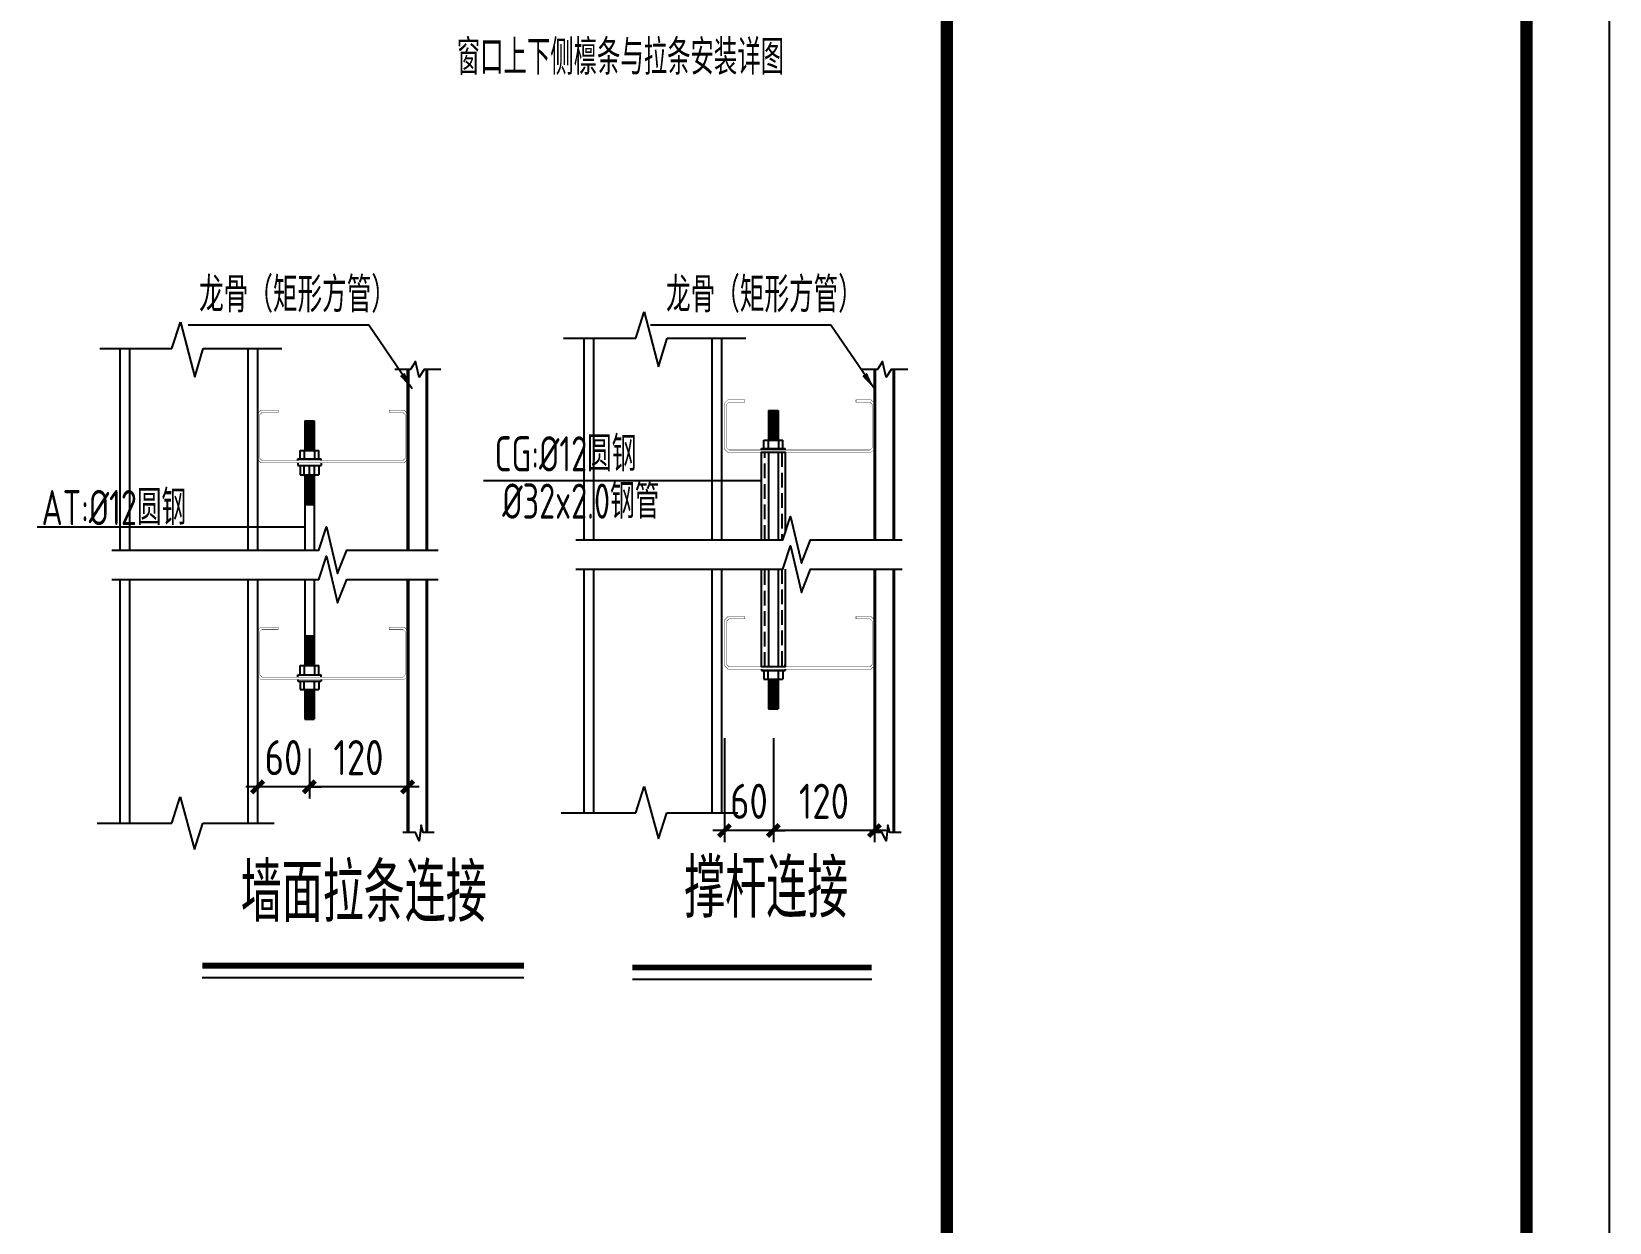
# Model space of a CAD drawing. Extents: x -89996 to 1006241, y -2176 to 440573.
# Drawn here: x 645472 to 672407, y 41034 to 61371 of the extents above; entities that cross this region are included whole.
import ezdxf
from ezdxf.enums import TextEntityAlignment as Align

# ---------------------------------------------------------------- set-up
doc = ezdxf.new("R2010")
doc.units = 0
doc.header["$LTSCALE"] = 1000
doc.header["$MEASUREMENT"] = 0
doc.linetypes.add('DASH', pattern=[0.35, 0.25, -0.1])
for name, color, linetype in [('AXIS', 3, 'Continuous'), ('BEAM', 4, 'Continuous'), ('GZ', 50, 'Continuous'), ('LT', 27, 'Continuous'), ('PUB_TITLE', 4, 'Continuous'), ('PZ', 202, 'Continuous'), ('TEXT', 7, 'Continuous'), ('THIN', 7, 'Continuous'), ('细实线', 6, 'Continuous')]:
    doc.layers.add(name, color=color, linetype=linetype)
doc.styles.add('_TCH_DIM_T3', font='SIMPLEX', dxfattribs={"width": 0.705882, "bigfont": 'GBCBIG'})
doc.styles.add('TSSD_Dimension', font='Tssdeng.shx', dxfattribs={"width": 0.8, "bigfont": 'hztxt.shx'})
doc.styles.add('TSSD_Label', font='tssdeng.shx', dxfattribs={"width": 0.7, "bigfont": 'hztxt.shx'})
doc.styles.add('标准字体', font='tssdeng.shx', dxfattribs={"width": 0.7, "bigfont": 'tssdchn.shx'})
doc.dimstyles.new('TCH-200-1', dxfattribs={"dimtxt": 595, "dimasz": 200, "dimexe": 500, "dimexo": 600, "dimgap": 252.5, "dimtad": 1, "dimdec": 0, "dimzin": 0, "dimdsep": 46, "dimtxsty": '_TCH_DIM_T3', "dimblk": 'ARCHTICK', "dimcen": 0.09, "dimclrd": 3, "dimclre": 3, "dimclrt": 7, "dimazin": 2, "dimtfac": 1, "dimtdec": 0, "dimtix": 1, "dimtmove": 2, "dimatfit": 3, "dimfxl": 0, "dimtolj": 1, "dimtzin": 0, "dimarcsym": 0})
doc.dimstyles.new('TSSD_20_200', dxfattribs={"dimtxt": 600, "dimasz": 200, "dimexe": 200, "dimexo": 500, "dimgap": 200, "dimtad": 1, "dimdec": 0, "dimlfac": 0.05, "dimzin": 0, "dimdsep": 46, "dimtxsty": 'TSSD_Dimension', "dimblk": 'ARCHTICK', "dimblk1": 'ARCHTICK', "dimblk2": 'ARCHTICK', "dimcen": 0, "dimdle": 200, "dimclrt": 7, "dimadec": 0, "dimazin": 0, "dimtfac": 1, "dimtdec": 0, "dimtix": 1, "dimtmove": 2, "dimatfit": 3, "dimfxl": 0, "dimtolj": 1, "dimtzin": 0, "dimarcsym": 0})

# ---------------------------------------------------------------- blocks, each defined once
blk = doc.blocks.new('_ArchTick')
at = {"color": 0, "linetype": 'ByBlock', "const_width": 0.4}
blk.add_lwpolyline([(-0.5, -0.5), (0.5, 0.5)], dxfattribs=at)
blk = doc.blocks.new('*D458')
at = {"layer": 'AXIS', "color": 0, "linetype": 'ByBlock', "lineweight": -2, "transparency": 16777216}
for p, q in [((649330, 49126), (649330, 48272)), ((650215, 49126), (650215, 48272)), ((649330, 48472), (649130, 48472)), ((650215, 48472), (649330, 48472)), ((650215, 48472), (650415, 48472))]:
    blk.add_line(p, q, dxfattribs=at)
at = {"layer": 'Defpoints', "color": 0, "linetype": 'ByBlock', "transparency": 16777216}
for p in [(649330, 49626), (650215, 49626, 2889), (649330, 48472)]:
    blk.add_point(p, dxfattribs=at)
at = {"layer": 'AXIS', "color": 0, "linetype": 'ByBlock', "lineweight": -2, "transparency": 16777216, "xscale": 200, "yscale": 200, "zscale": 200}
blk.add_blockref('_ArchTick', (649330, 48472), dxfattribs=at)
at = {"layer": 'AXIS', "color": 0, "linetype": 'ByBlock', "lineweight": -2, "transparency": 16777216, "xscale": 200, "yscale": 200, "zscale": 200, "rotation": 180}
blk.add_blockref('_ArchTick', (650215, 48472), dxfattribs=at)
at = {"layer": 'AXIS', "color": 7, "linetype": 'ByBlock', "transparency": 16777216, "insert": (649773, 48972), "char_height": 600, "attachment_point": 5, "style": 'TSSD_Dimension'}
blk.add_mtext('\\A1;60', dxfattribs=at)
blk = doc.blocks.new('*D459')
at = {"layer": 'AXIS', "color": 0, "linetype": 'ByBlock', "lineweight": -2, "transparency": 16777216}
for p, q in [((650215, 49126), (650215, 48272)), ((651890, 49033), (651890, 48272)), ((652090, 48472), (650015, 48472))]:
    blk.add_line(p, q, dxfattribs=at)
at = {"layer": 'Defpoints', "color": 0, "linetype": 'ByBlock', "transparency": 16777216}
for p in [(650215, 49626, 2889), (651890, 49533), (650215, 48472)]:
    blk.add_point(p, dxfattribs=at)
at = {"layer": 'AXIS', "color": 0, "linetype": 'ByBlock', "lineweight": -2, "transparency": 16777216, "xscale": 200, "yscale": 200, "zscale": 200, "rotation": 180}
blk.add_blockref('_ArchTick', (650215, 48472), dxfattribs=at)
at = {"layer": 'AXIS', "color": 0, "linetype": 'ByBlock', "lineweight": -2, "transparency": 16777216, "xscale": 200, "yscale": 200, "zscale": 200}
blk.add_blockref('_ArchTick', (651890, 48472), dxfattribs=at)
at = {"layer": 'AXIS', "color": 7, "linetype": 'ByBlock', "transparency": 16777216, "insert": (651053, 48972), "char_height": 600, "attachment_point": 5, "style": 'TSSD_Dimension'}
blk.add_mtext('\\A1;120', dxfattribs=at)
blk = doc.blocks.new('*D460')
at = {"layer": 'AXIS', "color": 0, "linetype": 'ByBlock', "lineweight": -2, "transparency": 16777216}
for p, q in [((658135, 49305), (658135, 47526)), ((659860, 49212), (659860, 47526)), ((660060, 47726), (657935, 47726))]:
    blk.add_line(p, q, dxfattribs=at)
at = {"layer": 'Defpoints', "color": 0, "linetype": 'ByBlock', "transparency": 16777216}
for p in [(658135, 49805, 2889), (659860, 49712), (658135, 47726)]:
    blk.add_point(p, dxfattribs=at)
at = {"layer": 'AXIS', "color": 0, "linetype": 'ByBlock', "lineweight": -2, "transparency": 16777216, "xscale": 200, "yscale": 200, "zscale": 200, "rotation": 180}
blk.add_blockref('_ArchTick', (658135, 47726), dxfattribs=at)
at = {"layer": 'AXIS', "color": 0, "linetype": 'ByBlock', "lineweight": -2, "transparency": 16777216, "xscale": 200, "yscale": 200, "zscale": 200}
blk.add_blockref('_ArchTick', (659860, 47726), dxfattribs=at)
at = {"layer": 'AXIS', "color": 7, "linetype": 'ByBlock', "transparency": 16777216, "insert": (658998, 48226), "char_height": 600, "attachment_point": 5, "style": 'TSSD_Dimension'}
blk.add_mtext('\\A1;120', dxfattribs=at)
blk = doc.blocks.new('*D461')
at = {"layer": 'AXIS', "color": 0, "linetype": 'ByBlock', "lineweight": -2, "transparency": 16777216}
for p, q in [((657300, 49305), (657300, 47526)), ((658135, 49305), (658135, 47526)), ((657300, 47726), (657100, 47726)), ((658135, 47726), (657300, 47726)), ((658135, 47726), (658335, 47726))]:
    blk.add_line(p, q, dxfattribs=at)
at = {"layer": 'Defpoints', "color": 0, "linetype": 'ByBlock', "transparency": 16777216}
for p in [(657300, 49805), (658135, 49805), (657300, 47726)]:
    blk.add_point(p, dxfattribs=at)
at = {"layer": 'AXIS', "color": 0, "linetype": 'ByBlock', "lineweight": -2, "transparency": 16777216, "xscale": 200, "yscale": 200, "zscale": 200}
blk.add_blockref('_ArchTick', (657300, 47726), dxfattribs=at)
at = {"layer": 'AXIS', "color": 0, "linetype": 'ByBlock', "lineweight": -2, "transparency": 16777216, "xscale": 200, "yscale": 200, "zscale": 200, "rotation": 180}
blk.add_blockref('_ArchTick', (658135, 47726), dxfattribs=at)
at = {"layer": 'AXIS', "color": 7, "linetype": 'ByBlock', "transparency": 16777216, "insert": (657718, 48226), "char_height": 600, "attachment_point": 5, "style": 'TSSD_Dimension'}
blk.add_mtext('\\A1;60', dxfattribs=at)
blk = doc.blocks.new('A$C767023C3')
at = {"layer": 'PUB_TITLE', "const_width": 106}
blk.add_lwpolyline([(-4949, 0), (0, 0), (0, -40586), (-4949, -40586)], close=True, dxfattribs=at)

msp = doc.modelspace()

# ---------------------------------------------------------------- linework, layer by layer
for p, q in [((650055.21, 54216.32, 2889.46), (650375.21, 54216.32, 2889.46)), ((650055.21, 54073.53, 2889.46), (650055.21, 54216.32, 2889.46)), ((650126.04, 54216.32, 2889.46), (650126.04, 54073.53, 2889.46)), ((650304.38, 54216.32, 2889.46), (650304.38, 54073.53, 2889.46)), ((650375.21, 54073.53, 2889.46), (650375.21, 54216.32, 2889.46)), ((657974.67, 54251.3, 2889.46), (657974.67, 54394.89, 2889.46)), ((657974.67, 54394.89, 2889.46), (658294.67, 54394.89, 2889.46)), ((658045.51, 54394.89, 2889.46), (658045.51, 54251.3, 2889.46)), ((658223.84, 54394.89, 2889.46), (658223.84, 54251.3, 2889.46)), ((658294.67, 54251.3, 2889.46), (658294.67, 54394.89, 2889.46)), ((650015.21, 54073.53, 2889.46), (650415.21, 54073.53, 2889.46)), ((650015.21, 54046.87, 2889.46), (650015.21, 54073.53, 2889.46)), ((650015.21, 54007.66, 2889.46), (650015.21, 53962.99, 2889.46)), ((650015.21, 53962.99, 2889.46), (650415.21, 53962.99, 2889.46)), ((650055.21, 53962.99, 2889.46), (650055.21, 53802.99, 2889.46)), ((650126.04, 53802.99, 2889.46), (650126.04, 53962.99, 2889.46)), ((650215.21, 53802.99, 2889.46), (650215.21, 53962.99, 2889.46)), ((650304.38, 53802.99, 2889.46), (650304.38, 53962.99, 2889.46)), ((650375.21, 53962.99, 2889.46), (650375.21, 53802.99, 2889.46)), ((650415.21, 54046.87, 2889.46), (650415.21, 54073.53, 2889.46)), ((650415.21, 54007.66, 2889.46), (650415.21, 53962.99, 2889.46)), ((650055.21, 53802.99, 2889.46), (650375.21, 53802.99, 2889.46)), ((650015.21, 50386.13, 2889.46), (650415.21, 50386.13, 2889.46)), ((650015.21, 50343.46, 2889.46), (650015.21, 50386.13, 2889.46)), ((650055.21, 50546.13, 2889.46), (650375.21, 50546.13, 2889.46)), ((650055.21, 50386.13, 2889.46), (650055.21, 50546.13, 2889.46)), ((650126.04, 50546.13, 2889.46), (650126.04, 50386.13, 2889.46)), ((650304.38, 50546.13, 2889.46), (650304.38, 50386.13, 2889.46)), ((650375.21, 50386.13, 2889.46), (650375.21, 50546.13, 2889.46)), ((650415.21, 50343.46, 2889.46), (650415.21, 50386.13, 2889.46)), ((657934.67, 50484.7, 2889.46), (657934.67, 50458.03, 2889.46)), ((657934.67, 50458.03, 2889.46), (658334.67, 50458.03, 2889.46)), ((657974.67, 50458.03, 2889.46), (657974.67, 50311.37, 2889.46)), ((658045.51, 50311.37, 2889.46), (658045.51, 50458.03, 2889.46)), ((658223.84, 50311.37, 2889.46), (658223.84, 50458.03, 2889.46)), ((658294.67, 50458.03, 2889.46), (658294.67, 50311.37, 2889.46)), ((658334.67, 50484.7, 2889.46), (658334.67, 50458.03, 2889.46)), ((650015.21, 50306.13, 2889.46), (650015.21, 50279.46, 2889.46)), ((650015.21, 50279.46, 2889.46), (650415.21, 50279.46, 2889.46)), ((650055.21, 50279.46, 2889.46), (650055.21, 50132.8, 2889.46)), ((650055.21, 50132.8, 2889.46), (650375.21, 50132.8, 2889.46)), ((650126.04, 50132.8, 2889.46), (650126.04, 50279.46, 2889.46)), ((650304.38, 50132.8, 2889.46), (650304.38, 50279.46, 2889.46)), ((650375.21, 50279.46, 2889.46), (650375.21, 50132.8, 2889.46)), ((650415.21, 50306.13, 2889.46), (650415.21, 50279.46, 2889.46)), ((657974.67, 50311.37, 2889.46), (658294.67, 50311.37, 2889.46))]:
    msp.add_line(p, q)
for points in [[(654762.05, 52691.52), (655242.05, 52691.52), (658297.96, 52691.52), (658425.96, 53091.52), (658615.26, 52292.52), (658771.56, 52691.52), (659041.13, 52691.52), (660333.82, 52691.52)], [(646842.59, 52512.95), (647322.59, 52512.95), (650378.5, 52512.95), (650506.5, 52912.95), (650695.8, 52113.95), (650852.1, 52512.95), (651121.66, 52512.95), (652414.36, 52512.95)], [(654762.05, 52190.95), (655242.05, 52190.95), (658297.96, 52190.95), (658425.96, 52590.95), (658615.26, 51791.96), (658771.56, 52190.95), (659041.13, 52190.95), (660333.82, 52190.95)], [(646842.59, 52012.38), (647322.59, 52012.38), (650378.5, 52012.38), (650506.5, 52412.38), (650695.8, 51613.39), (650852.1, 52012.38), (651121.66, 52012.38), (652414.36, 52012.38)]]:
    msp.add_lwpolyline(points)
at = {"color": 3, "const_width": 100}
for points in [[(648384.71, 45418.09), (653876.68, 45418.09)], [(655729.95, 45388.86), (659815.57, 45388.86)]]:
    msp.add_lwpolyline(points, dxfattribs=at)
at = {"color": 3}
for points in [[(648384.71, 45218.09), (653876.68, 45218.09)], [(655729.95, 45188.86), (659815.57, 45188.86)]]:
    msp.add_lwpolyline(points, dxfattribs=at)
at = {"layer": 'AXIS', "linetype": 'ByBlock'}
for p, q in [((653187.59, 53706.5, 1290.31), (657934.67, 53706.5)), ((650135.21, 52906.05, 2889.46), (645570.1, 52906.05, 26976.83))]:
    msp.add_line(p, q, dxfattribs=at)
at = {"layer": 'BEAM', "linetype": 'ByBlock'}
for p, q in [((654737.23, 56134.74), (654900.56, 56134.74)), ((646817.76, 55956.17), (646981.1, 55956.17))]:
    msp.add_line(p, q, dxfattribs=at)
at = {"layer": 'GZ'}
for p, q in [((655788.79, 56134.74), (655931.71, 56583.9)), ((655931.71, 56583.9), (656176.71, 55645.47)), ((647869.33, 55956.17), (648012.24, 56405.33)), ((648012.24, 56405.33), (648257.24, 55466.9)), ((654554.43, 56134.74), (655788.79, 56134.74)), ((654900.56, 56134.74), (654900.56, 52691.52)), ((655063.89, 56134.74), (655063.89, 52691.52)), ((656176.71, 55645.47), (656319.62, 56134.74)), ((656319.62, 56134.74), (657663.81, 56134.74)), ((657086.32, 56134.74), (657086.32, 52691.52)), ((657249.65, 56134.74), (657249.65, 52691.52)), ((646634.97, 55956.17), (647869.33, 55956.17)), ((646981.1, 55956.17), (646981.1, 52512.95)), ((647144.43, 55956.17), (647144.43, 52512.95)), ((648257.24, 55466.9), (648400.16, 55956.17)), ((648400.16, 55956.17), (649744.35, 55956.17)), ((649166.85, 55956.17), (649166.85, 52512.95)), ((649330.19, 55956.17), (649330.19, 52512.95)), ((646981.1, 52012.38), (646981.1, 47852.77)), ((647144.43, 52012.38), (647144.43, 47852.77)), ((649166.85, 52012.38), (649166.85, 47852.77)), ((649330.19, 52012.38), (649330.19, 47852.77)), ((654900.56, 52190.95), (654900.56, 48031.34)), ((655063.89, 52190.95), (655063.89, 48031.34)), ((657086.32, 52190.95), (657086.32, 48031.34)), ((657249.65, 52190.95), (657249.65, 48031.34)), ((647865.89, 47852.77), (648008.81, 48301.94)), ((648008.81, 48301.94), (648253.81, 47403.61)), ((655785.35, 48031.34), (655928.27, 48480.51)), ((655928.27, 48480.51), (656173.27, 47582.17)), ((654514.38, 48031.34), (655785.35, 48031.34)), ((656173.27, 47582.17), (656316.19, 48031.34)), ((656316.19, 48031.34), (657531.03, 48031.34)), ((646594.92, 47852.77), (647865.89, 47852.77)), ((648253.81, 47403.61), (648396.73, 47852.77)), ((648396.73, 47852.77), (649611.57, 47852.77))]:
    msp.add_line(p, q, dxfattribs=at)
at = {"layer": 'LT'}
for points in [[(652459.46, 55598.19), (652174.76, 55598.19), (652091.22, 55467.88), (652027.38, 55737.44), (651943.54, 55598.19), (651675.94, 55598.19)], [(651890.18, 52512.95), (651890.18, 55598.19)], [(651910.18, 52512.95), (651910.18, 55598.19)], [(652207.65, 55598.19), (652207.65, 52512.95)], [(652227.65, 55598.19), (652227.65, 52512.95)], [(660429.65, 55598.19), (660144.94, 55598.19), (660061.4, 55467.88), (659997.56, 55737.44), (659913.72, 55598.19), (659646.13, 55598.19)], [(659860.37, 52691.52), (659860.37, 55598.19)], [(659880.37, 52691.52), (659880.37, 55598.19)], [(660177.83, 55598.19), (660177.83, 52691.52)], [(660197.83, 55598.19), (660197.83, 52691.52)], [(651890.18, 47690.49), (651890.18, 52012.38)], [(651910.18, 47690.49), (651910.18, 52012.38)], [(652207.65, 52012.38), (652207.65, 47690.49)], [(652227.65, 52012.38), (652227.65, 47690.49)], [(659860.37, 47690.49), (659860.37, 52190.95)], [(659880.37, 47690.49), (659880.37, 52190.95)], [(660177.83, 52190.95), (660177.83, 47690.49)], [(660197.83, 52190.95), (660197.83, 47690.49)], [(652347.46, 47690.49), (652155.01, 47690.49), (652120.46, 47820.8), (652090.41, 47551.24), (652023.98, 47690.49), (651809.02, 47690.49)], [(660317.64, 47690.49), (660125.19, 47690.49), (660090.64, 47820.8), (660060.59, 47551.24), (659994.17, 47690.49), (659779.21, 47690.49)]]:
    msp.add_lwpolyline(points, dxfattribs=at)
at = {"layer": 'LT', "linetype": 'ByBlock', "const_width": 6.4}
for points in [[(659545.54, 55043.83), (659545.54, 55082.23), (659802.77, 55082.23), (659860.37, 55024.63), (659860.37, 54243.83), (659802.77, 54186.23), (657357.97, 54186.23), (657300.37, 54243.83), (657300.37, 55024.63), (657357.97, 55082.23), (657650.04, 55082.23), (657650.04, 55043.83), (657377.17, 55043.83), (657338.77, 55005.43), (657338.77, 54263.03), (657377.17, 54224.63), (659783.57, 54224.63), (659821.97, 54263.03), (659821.97, 55005.43), (659783.57, 55043.83), (659597.03, 55043.83)], [(651575.36, 54865.26), (651575.36, 54903.66), (651832.58, 54903.66), (651890.18, 54846.06), (651890.18, 54065.26), (651832.58, 54007.66), (649387.79, 54007.66), (649330.19, 54065.26), (649330.19, 54846.06), (649387.79, 54903.66), (649679.86, 54903.66), (649679.86, 54865.26), (649406.99, 54865.26), (649368.59, 54826.86), (649368.59, 54084.46), (649406.99, 54046.06), (651813.38, 54046.06), (651851.78, 54084.46), (651851.78, 54826.86), (651813.38, 54865.26), (651626.84, 54865.26)], [(651575.36, 51162.66), (651575.36, 51201.06), (651832.58, 51201.06), (651890.18, 51143.46), (651890.18, 50362.66), (651832.58, 50305.06), (649387.79, 50305.06), (649330.19, 50362.66), (649330.19, 51143.46), (649387.79, 51201.06), (649679.86, 51201.06), (649679.86, 51162.66), (649406.99, 51162.66), (649368.59, 51124.26), (649368.59, 50381.86), (649406.99, 50343.46), (651813.38, 50343.46), (651851.78, 50381.86), (651851.78, 51124.26), (651813.38, 51162.66), (651626.84, 51162.66)], [(659545.54, 51341.23), (659545.54, 51379.63), (659802.77, 51379.63), (659860.37, 51322.03), (659860.37, 50541.23), (659802.77, 50483.63), (657357.97, 50483.63), (657300.37, 50541.23), (657300.37, 51322.03), (657357.97, 51379.63), (657650.04, 51379.63), (657650.04, 51341.23), (657377.17, 51341.23), (657338.77, 51302.83), (657338.77, 50560.43), (657377.17, 50522.03), (659783.57, 50522.03), (659821.97, 50560.43), (659821.97, 51302.83), (659783.57, 51341.23), (659597.03, 51341.23)]]:
    msp.add_lwpolyline(points, close=True, dxfattribs=at)
at = {"layer": 'PUB_TITLE'}
msp.add_lwpolyline([(553607.21, -2176.39), (672407.21, -2176.39), (672407.21, 81823.61), (553607.21, 81823.61)], close=True, dxfattribs=at)
at = {"layer": 'PUB_TITLE', "const_width": 212.12}
msp.add_lwpolyline([(557142.57, -762.25), (557142.57, 80409.47), (670993.07, 80409.47), (670993.07, -762.25)], close=True, dxfattribs=at)
at = {"layer": 'PZ'}
for p, q in [((650135.21, 54722.99, 2889.46), (650135.21, 54216.32, 2889.46)), ((650135.21, 54703.58, 2889.46), (650281.82, 54722.99, 2889.46)), ((650135.21, 54722.99, 2889.46), (650295.21, 54722.99, 2889.46)), ((650135.21, 54682.39, 2889.46), (650295.21, 54703.58, 2889.46)), ((650135.21, 54661.21, 2889.46), (650295.21, 54682.39, 2889.46)), ((650295.21, 54722.99, 2889.46), (650295.21, 54216.32, 2889.46)), ((658054.67, 54901.56, 2889.46), (658214.67, 54901.56, 2889.46)), ((658054.67, 54882.14, 2889.46), (658201.28, 54901.56, 2889.46)), ((658054.67, 54901.56, 2889.46), (658054.67, 54394.89, 2889.46)), ((658054.67, 54860.96, 2889.46), (658214.67, 54882.14, 2889.46)), ((658054.67, 54839.77, 2889.46), (658214.67, 54860.96, 2889.46)), ((658054.67, 54818.59, 2889.46), (658214.67, 54839.77, 2889.46)), ((658054.67, 54797.4, 2889.46), (658214.67, 54818.59, 2889.46)), ((658054.67, 54776.22, 2889.46), (658214.67, 54797.4, 2889.46)), ((658054.67, 54755.03, 2889.46), (658214.67, 54776.22, 2889.46)), ((658054.67, 54733.85, 2889.46), (658214.67, 54755.03, 2889.46)), ((658054.67, 54712.66, 2889.46), (658214.67, 54733.85, 2889.46)), ((658054.67, 54691.48, 2889.46), (658214.67, 54712.66, 2889.46)), ((658054.67, 54670.29, 2889.46), (658214.67, 54691.48, 2889.46)), ((658214.67, 54901.56, 2889.46), (658214.67, 54394.89, 2889.46)), ((650135.21, 54640.02, 2889.46), (650295.21, 54661.21, 2889.46)), ((650135.21, 54618.84, 2889.46), (650295.21, 54640.02, 2889.46)), ((650135.21, 54597.65, 2889.46), (650295.21, 54618.84, 2889.46)), ((650135.21, 54576.47, 2889.46), (650295.21, 54597.65, 2889.46)), ((650135.21, 54555.28, 2889.46), (650295.21, 54576.47, 2889.46)), ((650135.21, 54534.1, 2889.46), (650295.21, 54555.28, 2889.46)), ((650135.21, 54512.91, 2889.46), (650295.21, 54534.1, 2889.46)), ((650135.21, 54491.73, 2889.46), (650295.21, 54512.91, 2889.46)), ((650135.21, 54470.54, 2889.46), (650295.21, 54491.73, 2889.46)), ((650135.21, 54449.36, 2889.46), (650295.21, 54470.54, 2889.46)), ((650135.21, 54428.17, 2889.46), (650295.21, 54449.36, 2889.46)), ((650135.21, 54406.98, 2889.46), (650295.21, 54428.17, 2889.46)), ((658054.67, 54649.11, 2889.46), (658214.67, 54670.29, 2889.46)), ((658054.67, 54627.92, 2889.46), (658214.67, 54649.11, 2889.46)), ((658054.67, 54606.74, 2889.46), (658214.67, 54627.92, 2889.46)), ((658054.67, 54585.55, 2889.46), (658214.67, 54606.74, 2889.46)), ((658054.67, 54564.37, 2889.46), (658214.67, 54585.55, 2889.46)), ((658054.67, 54543.18, 2889.46), (658214.67, 54564.37, 2889.46)), ((658054.67, 54522, 2889.46), (658214.67, 54543.18, 2889.46)), ((658054.67, 54500.81, 2889.46), (658214.67, 54522, 2889.46)), ((658054.67, 54479.63, 2889.46), (658214.67, 54500.81, 2889.46)), ((658054.67, 54458.44, 2889.46), (658214.67, 54479.63, 2889.46)), ((658054.67, 54437.26, 2889.46), (658214.67, 54458.44, 2889.46)), ((658054.67, 54416.07, 2889.46), (658214.67, 54437.26, 2889.46)), ((658054.67, 54394.89, 2889.46), (658214.67, 54416.07, 2889.46)), ((650135.21, 54385.8, 2889.46), (650295.21, 54406.98, 2889.46)), ((650135.21, 54364.61, 2889.46), (650295.21, 54385.8, 2889.46)), ((650135.21, 54343.43, 2889.46), (650295.21, 54364.61, 2889.46)), ((650135.21, 54322.24, 2889.46), (650295.21, 54343.43, 2889.46)), ((650135.21, 54301.06, 2889.46), (650295.21, 54322.24, 2889.46)), ((650135.21, 54279.87, 2889.46), (650295.21, 54301.06, 2889.46)), ((650135.21, 54258.69, 2889.46), (650295.21, 54279.87, 2889.46)), ((650135.21, 54237.5, 2889.46), (650295.21, 54258.69, 2889.46)), ((650135.21, 54216.32, 2889.46), (650295.21, 54237.5, 2889.46)), ((658054.67, 54186.23, 2889.46), (658054.67, 52691.52, 2889.46)), ((658214.67, 54186.23, 2889.46), (658214.67, 52691.52, 2889.46)), ((650135.21, 53802.99, 2889.46), (650135.21, 52512.95, 2889.46)), ((650135.21, 53802.99, 2889.46), (650295.21, 53781.8, 2889.46)), ((650135.21, 53802.99, 2889.46), (650135.21, 53296.32, 2889.46)), ((650135.21, 53781.8, 2889.46), (650295.21, 53760.62, 2889.46)), ((650135.21, 53760.62, 2889.46), (650295.21, 53739.43, 2889.46)), ((650135.21, 53739.43, 2889.46), (650295.21, 53718.25, 2889.46)), ((650135.21, 53718.25, 2889.46), (650295.21, 53697.06, 2889.46)), ((650135.21, 53697.06, 2889.46), (650295.21, 53675.88, 2889.46)), ((650135.21, 53675.88, 2889.46), (650295.21, 53654.69, 2889.46)), ((650135.21, 53654.69, 2889.46), (650295.21, 53633.51, 2889.46)), ((650135.21, 53633.51, 2889.46), (650295.21, 53612.32, 2889.46)), ((650135.21, 53612.32, 2889.46), (650295.21, 53591.14, 2889.46)), ((650295.21, 53802.99, 2889.46), (650295.21, 52512.95, 2889.46)), ((650295.21, 53802.99, 2889.46), (650295.21, 53296.32, 2889.46)), ((650135.21, 53591.14, 2889.46), (650295.21, 53569.95, 2889.46)), ((650135.21, 53569.95, 2889.46), (650295.21, 53548.77, 2889.46)), ((650135.21, 53548.77, 2889.46), (650295.21, 53527.58, 2889.46)), ((650135.21, 53527.58, 2889.46), (650295.21, 53506.4, 2889.46)), ((650135.21, 53506.4, 2889.46), (650295.21, 53485.21, 2889.46)), ((650135.21, 53485.21, 2889.46), (650295.21, 53464.03, 2889.46)), ((650135.21, 53464.03, 2889.46), (650295.21, 53442.84, 2889.46)), ((650135.21, 53442.84, 2889.46), (650295.21, 53421.66, 2889.46)), ((650135.21, 53421.66, 2889.46), (650295.21, 53400.47, 2889.46)), ((650135.21, 53400.47, 2889.46), (650295.21, 53379.29, 2889.46)), ((650135.21, 53379.29, 2889.46), (650295.21, 53358.1, 2889.46)), ((650135.21, 53358.1, 2889.46), (650295.21, 53336.92, 2889.46)), ((650135.21, 53336.92, 2889.46), (650295.21, 53315.73, 2889.46)), ((650135.21, 53315.73, 2889.46), (650281.82, 53296.32, 2889.46)), ((650135.21, 53296.32, 2889.46), (650295.21, 53296.32, 2889.46)), ((650135.21, 52012.38, 2889.46), (650135.21, 50546.13, 2889.46)), ((650295.21, 52012.38, 2889.46), (650295.21, 50546.13, 2889.46)), ((658054.67, 52190.95, 2889.46), (658054.67, 50522.03, 2889.46)), ((658214.67, 52190.95, 2889.46), (658214.67, 50522.03, 2889.46)), ((650135.21, 51033.39, 2889.46), (650281.82, 51052.8, 2889.46)), ((650135.21, 51052.8, 2889.46), (650295.21, 51052.8, 2889.46)), ((650135.21, 51012.2, 2889.46), (650295.21, 51033.39, 2889.46)), ((650135.21, 50991.02, 2889.46), (650295.21, 51012.2, 2889.46)), ((650135.21, 50969.83, 2889.46), (650295.21, 50991.02, 2889.46)), ((650135.21, 50948.65, 2889.46), (650295.21, 50969.83, 2889.46)), ((650135.21, 50927.46, 2889.46), (650295.21, 50948.65, 2889.46)), ((650135.21, 50906.28, 2889.46), (650295.21, 50927.46, 2889.46)), ((650135.21, 50885.09, 2889.46), (650295.21, 50906.28, 2889.46)), ((650135.21, 50863.91, 2889.46), (650295.21, 50885.09, 2889.46)), ((650135.21, 50842.72, 2889.46), (650295.21, 50863.91, 2889.46)), ((650135.21, 50821.54, 2889.46), (650295.21, 50842.72, 2889.46)), ((650135.21, 50800.35, 2889.46), (650295.21, 50821.54, 2889.46)), ((650135.21, 50779.17, 2889.46), (650295.21, 50800.35, 2889.46)), ((650135.21, 50757.98, 2889.46), (650295.21, 50779.17, 2889.46)), ((650135.21, 50736.8, 2889.46), (650295.21, 50757.98, 2889.46)), ((650135.21, 50715.61, 2889.46), (650295.21, 50736.8, 2889.46)), ((650135.21, 50694.43, 2889.46), (650295.21, 50715.61, 2889.46)), ((650135.21, 50673.24, 2889.46), (650295.21, 50694.43, 2889.46)), ((650135.21, 50652.06, 2889.46), (650295.21, 50673.24, 2889.46)), ((650135.21, 50630.87, 2889.46), (650295.21, 50652.06, 2889.46)), ((650135.21, 50609.69, 2889.46), (650295.21, 50630.87, 2889.46)), ((650135.21, 50588.5, 2889.46), (650295.21, 50609.69, 2889.46)), ((650135.21, 50567.32, 2889.46), (650295.21, 50588.5, 2889.46)), ((650135.21, 50546.13, 2889.46), (650295.21, 50567.32, 2889.46)), ((650135.21, 50132.8, 2889.46), (650295.21, 50111.61, 2889.46)), ((650135.21, 50132.8, 2889.46), (650135.21, 49626.13, 2889.46)), ((650135.21, 50111.61, 2889.46), (650295.21, 50090.43, 2889.46)), ((650295.21, 50132.8, 2889.46), (650295.21, 49626.13, 2889.46)), ((658054.67, 50311.37, 2889.46), (658054.67, 49804.7, 2889.46)), ((658054.67, 50311.37, 2889.46), (658214.67, 50290.18, 2889.46)), ((658054.67, 50290.18, 2889.46), (658214.67, 50269, 2889.46)), ((658054.67, 50269, 2889.46), (658214.67, 50247.81, 2889.46)), ((658054.67, 50247.81, 2889.46), (658214.67, 50226.63, 2889.46)), ((658054.67, 50226.63, 2889.46), (658214.67, 50205.44, 2889.46)), ((658054.67, 50205.44, 2889.46), (658214.67, 50184.26, 2889.46)), ((658054.67, 50184.26, 2889.46), (658214.67, 50163.07, 2889.46)), ((658054.67, 50163.07, 2889.46), (658214.67, 50141.89, 2889.46)), ((658054.67, 50141.89, 2889.46), (658214.67, 50120.7, 2889.46)), ((658054.67, 50120.7, 2889.46), (658214.67, 50099.52, 2889.46)), ((658054.67, 50099.52, 2889.46), (658214.67, 50078.33, 2889.46)), ((658214.67, 50311.37, 2889.46), (658214.67, 49804.7, 2889.46)), ((650135.21, 50090.43, 2889.46), (650295.21, 50069.24, 2889.46)), ((650135.21, 50069.24, 2889.46), (650295.21, 50048.06, 2889.46)), ((650135.21, 50048.06, 2889.46), (650295.21, 50026.87, 2889.46)), ((650135.21, 50026.87, 2889.46), (650295.21, 50005.69, 2889.46)), ((650135.21, 50005.69, 2889.46), (650295.21, 49984.5, 2889.46)), ((650135.21, 49984.5, 2889.46), (650295.21, 49963.32, 2889.46)), ((650135.21, 49963.32, 2889.46), (650295.21, 49942.13, 2889.46)), ((650135.21, 49942.13, 2889.46), (650295.21, 49920.95, 2889.46)), ((650135.21, 49920.95, 2889.46), (650295.21, 49899.76, 2889.46)), ((650135.21, 49899.76, 2889.46), (650295.21, 49878.58, 2889.46)), ((650135.21, 49878.58, 2889.46), (650295.21, 49857.39, 2889.46)), ((650135.21, 49857.39, 2889.46), (650295.21, 49836.21, 2889.46)), ((650135.21, 49836.21, 2889.46), (650295.21, 49815.02, 2889.46)), ((658054.67, 50078.33, 2889.46), (658214.67, 50057.15, 2889.46)), ((658054.67, 50057.15, 2889.46), (658214.67, 50035.96, 2889.46)), ((658054.67, 50035.96, 2889.46), (658214.67, 50014.78, 2889.46)), ((658054.67, 50014.78, 2889.46), (658214.67, 49993.59, 2889.46)), ((658054.67, 49993.59, 2889.46), (658214.67, 49972.41, 2889.46)), ((658054.67, 49972.41, 2889.46), (658214.67, 49951.22, 2889.46)), ((658054.67, 49951.22, 2889.46), (658214.67, 49930.04, 2889.46)), ((658054.67, 49930.04, 2889.46), (658214.67, 49908.85, 2889.46)), ((658054.67, 49908.85, 2889.46), (658214.67, 49887.67, 2889.46)), ((658054.67, 49887.67, 2889.46), (658214.67, 49866.48, 2889.46)), ((658054.67, 49866.48, 2889.46), (658214.67, 49845.3, 2889.46)), ((658054.67, 49845.3, 2889.46), (658214.67, 49824.11, 2889.46)), ((650135.21, 49815.02, 2889.46), (650295.21, 49793.84, 2889.46)), ((650135.21, 49793.84, 2889.46), (650295.21, 49772.65, 2889.46)), ((650135.21, 49772.65, 2889.46), (650295.21, 49751.47, 2889.46)), ((650135.21, 49751.47, 2889.46), (650295.21, 49730.28, 2889.46)), ((650135.21, 49730.28, 2889.46), (650295.21, 49709.1, 2889.46)), ((650135.21, 49709.1, 2889.46), (650295.21, 49687.91, 2889.46)), ((650135.21, 49687.91, 2889.46), (650295.21, 49666.73, 2889.46)), ((650135.21, 49666.73, 2889.46), (650295.21, 49645.54, 2889.46)), ((650135.21, 49645.54, 2889.46), (650281.82, 49626.13, 2889.46)), ((650135.21, 49626.13, 2889.46), (650295.21, 49626.13, 2889.46)), ((658054.67, 49824.11, 2889.46), (658201.28, 49804.7, 2889.46)), ((658054.67, 49804.7, 2889.46), (658214.67, 49804.7, 2889.46))]:
    msp.add_line(p, q, dxfattribs=at)
at = {"layer": '细实线'}
for p, q in [((657934.67, 54224.63, 2889.46), (657934.67, 54251.3, 2889.46)), ((657934.67, 54251.3, 2889.46), (658334.67, 54251.3, 2889.46)), ((658334.67, 54224.63, 2889.46), (658334.67, 54251.3, 2889.46)), ((657934.67, 50522.03, 2889.46), (657934.67, 50564.7, 2889.46)), ((658334.67, 50522.03, 2889.46), (658334.67, 50564.7, 2889.46))]:
    msp.add_line(p, q, dxfattribs=at)
at = {"layer": '细实线', "linetype": 'DASH'}
for p, q in [((657987.72, 52691.52, -5778.92), (657987.72, 54186.23, -5778.92)), ((658281.62, 54186.23, -5778.92), (658281.62, 52691.52, -5778.92)), ((657987.72, 50522.03, -5778.92), (657987.72, 52190.95, -5778.92)), ((658281.62, 52190.95, -5778.92), (658281.62, 50522.03, -5778.92))]:
    msp.add_line(p, q, dxfattribs=at)
at = {"layer": '细实线'}
for points in [[(657934.67, 52691.52), (657934.67, 54186.23), (658334.67, 54186.23), (658334.67, 52806.26)], [(658334.67, 52190.95), (658334.67, 50522.03), (657934.67, 50522.03), (657934.67, 52190.95)]]:
    msp.add_lwpolyline(points, dxfattribs=at)

# ---------------------------------------------------------------- block references
at = {"xscale": 2, "yscale": 2, "zscale": 2}
msp.add_blockref('A$C767023C3', (670993.07, 80409.47), dxfattribs=at)

# ---------------------------------------------------------------- texts
at = {"layer": 'TEXT', "style": '标准字体', "width": 0.7}
msp.add_text('窗口上下侧檩条与拉条安装详图', height=600, dxfattribs=at).set_placement((652731.27, 60631.71, -43.03))
at = {"layer": 'TEXT', "style": 'TSSD_Label', "width": 0.7}
for s, p in [('墙面拉条连接', (649043.59, 45866.79)), ('撑杆连接', (656613.08, 45939.25))]:
    msp.add_text(s, height=1000, dxfattribs=at).set_placement(p, align=Align.BOTTOM_LEFT)
at = {"layer": 'THIN', "style": 'TSSD_Dimension', "width": 0.7}
for s, p in [('龙骨（矩形方管）', (648332.33, 56576.71)), ('龙骨（矩形方管）', (656302.52, 56576.71)), ('CG:%%C12圆钢', (653376.79, 53859.5, 64691.34)), ('AT:%%C12圆钢', (645643.22, 52942.03, 66146.41)), ('%%C32x2.0钢管', (653507.25, 53052.02, 64691.34))]:
    msp.add_text(s, height=600, dxfattribs=at).set_placement(p)

# ---------------------------------------------------------------- dimensions: what is measured, and where the dimension line sits
at = {"layer": 'AXIS', "linetype": 'ByBlock'}
for base, p1, p2, text, picture, middle in [((649330.19, 48471.94), (650215.21, 49626.13, 2889.46), (649330.19, 49626.13), '60', '*D458', (649772.7, 48971.94)), ((650215.21, 48471.94), (651890.18, 49532.81), (650215.21, 49626.13, 2889.46), '120', '*D459', (651052.7, 48971.94)), ((657300.37, 47725.66), (658134.67, 49804.7), (657300.37, 49804.7), '60', '*D461', (657717.52, 48225.66)), ((658134.67, 47725.66), (659860.37, 49712.15), (658134.67, 49804.7, 2889.46), '120', '*D460', (658997.52, 48225.66))]:
    dim = msp.add_linear_dim(base=base, p1=p1, p2=p2, angle=180, text=text, dimstyle='TSSD_20_200', dxfattribs=at)
    dim.commit()
    dim.dimension.update_dxf_attribs({"geometry": picture, "text_midpoint": middle})

# ---------------------------------------------------------------- leaders
at = {"layer": 'AXIS'}
for points in [[(651970.19, 55266.99), (651227.18, 56358.24), (648144.93, 56358.24)], [(659860.37, 55266.99), (659117.36, 56358.24), (656035.11, 56358.24)]]:
    msp.add_leader(points, dimstyle='TCH-200-1', override={"dimasz": 300}, dxfattribs=at)

doc.saveas('drawing.dxf')
